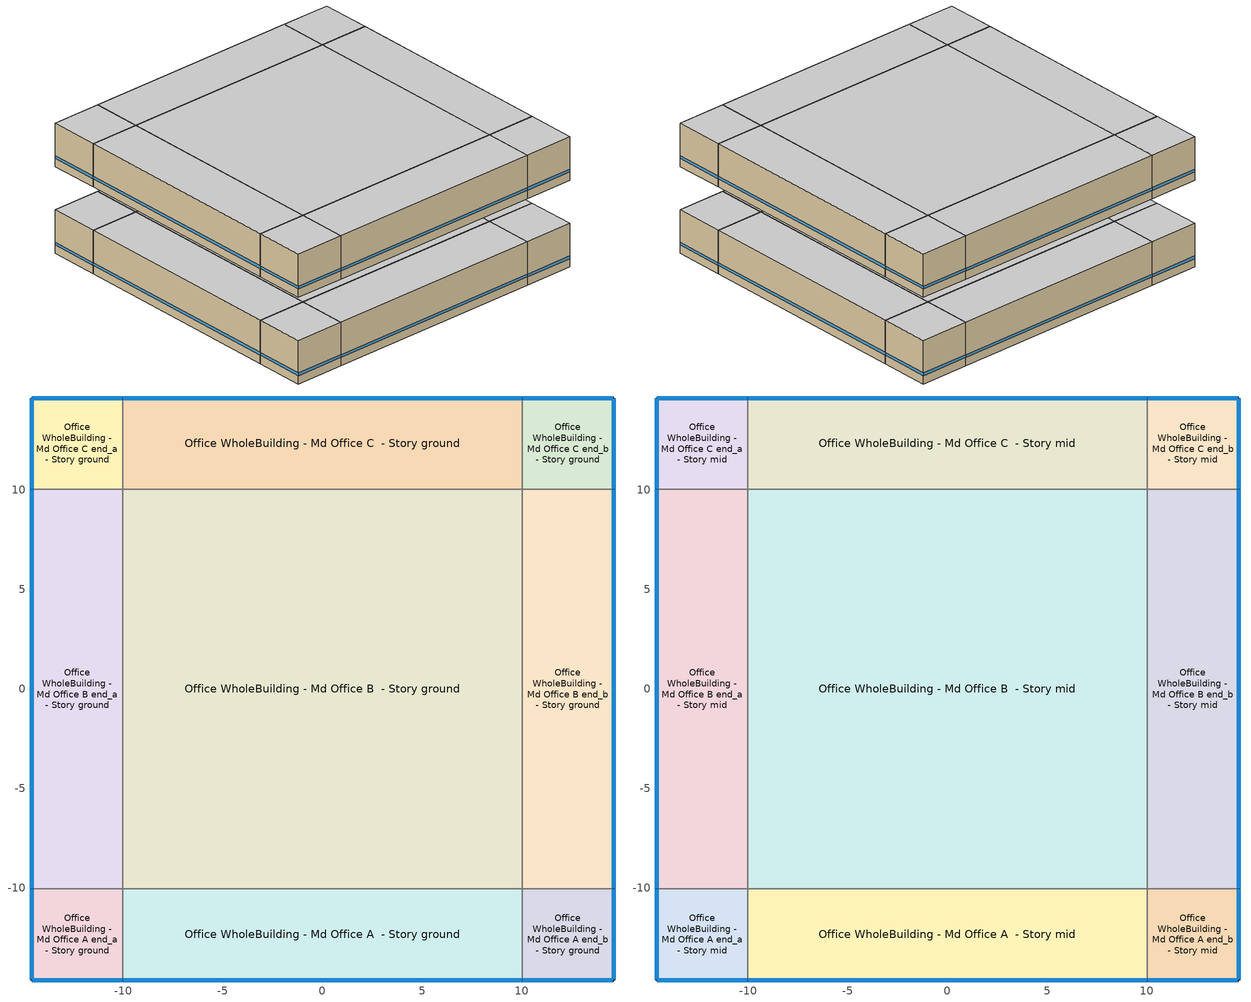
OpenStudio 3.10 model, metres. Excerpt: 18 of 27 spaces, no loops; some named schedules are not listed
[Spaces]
Office WholeBuilding - Md Office A end_a - Story ground
 floor ground (Foundation F 1.26W/m*K Perim 9.14m Area 20.9m2): -14.62,-14.62 -14.62,-10.05 -10.05,-10.05 -10.05,-14.62 z0
 wall outside (Office WholeBuilding - Md Office A end_a - Story ground Wall 2 c tbd): -14.62,-10.05 -14.62,-14.62 z0:3.96
 wall outside (Office WholeBuilding - Md Office A end_a - Story ground Wall 4 c tbd): -14.62,-14.62 -10.05,-14.62 z0:3.96
 wall to Office WholeBuilding - Md Office B end_a - Story ground: -10.05,-10.05 -14.62,-10.05 z0:3.96
 wall to Office WholeBuilding - Md Office A  - Story ground: -10.05,-14.62 -10.05,-10.05 z0:3.96
 window (Window U-0.5 SHGC 0.27): -14.62,-10.07 -14.62,-14.59 / -14.59,-14.62 -10.07,-14.62 z0.76:1
 ceiling adiabatic (Typical Interior Ceiling): -10.05,-14.62 -10.05,-10.05 -14.62,-10.05 -14.62,-14.62 z3.96
Office WholeBuilding - Md Office B end_a - Story ground
 floor ground (Foundation F 1.26W/m*K Perim 20.09m Area 91.86m2): -14.62,-10.05 -14.62,10.05 -10.05,10.05 -10.05,-10.05 z0
 wall outside (Office WholeBuilding - Md Office B end_a - Story ground Wall 1 c tbd): -14.62,10.05 -14.62,-10.05 z0:3.96
 wall to Office WholeBuilding - Md Office C end_a - Story ground: -10.05,10.05 -14.62,10.05 z0:3.96
 wall to Office WholeBuilding - Md Office B  - Story ground: -10.05,-10.05 -10.05,10.05 z0:3.96
 window (Window U-0.5 SHGC 0.27): -14.62,10.02 -14.62,-10.02 z0.76:1
 ceiling adiabatic (Typical Interior Ceiling): -10.05,-10.05 -10.05,10.05 -14.62,10.05 -14.62,-10.05 z3.96
Office WholeBuilding - Md Office C end_a - Story ground
 floor ground (Foundation F 1.26W/m*K Perim 9.14m Area 20.9m2): -14.62,10.05 -14.62,14.62 -10.05,14.62 -10.05,10.05 z0
 wall outside (Office WholeBuilding - Md Office C end_a - Story ground Wall 1 c tbd): -14.62,14.62 -14.62,10.05 z0:3.96
 wall outside (Office WholeBuilding - Md Office C end_a - Story ground Wall 2 c tbd): -10.05,14.62 -14.62,14.62 z0:3.96
 wall to Office WholeBuilding - Md Office C  - Story ground: -10.05,10.05 -10.05,14.62 z0:3.96
 window (Window U-0.5 SHGC 0.27): -14.62,14.59 -14.62,10.07 / -10.07,14.62 -14.59,14.62 z0.76:1
 ceiling adiabatic (Typical Interior Ceiling): -10.05,10.05 -10.05,14.62 -14.62,14.62 -14.62,10.05 z3.96
Office WholeBuilding - Md Office A  - Story ground
 floor ground (Foundation F 1.26W/m*K Perim 20.09m Area 91.86m2): -10.05,-14.62 -10.05,-10.05 10.05,-10.05 10.05,-14.62 z0
 wall outside (Office WholeBuilding - Md Office A  - Story ground Wall 3 c tbd): -10.05,-14.62 10.05,-14.62 z0:3.96
 wall to Office WholeBuilding - Md Office B  - Story ground: 10.05,-10.05 -10.05,-10.05 z0:3.96
 wall to Office WholeBuilding - Md Office A end_b - Story ground: 10.05,-14.62 10.05,-10.05 z0:3.96
 window (Window U-0.5 SHGC 0.27): -10.02,-14.62 10.02,-14.62 z0.76:1
 ceiling adiabatic (Typical Interior Ceiling): 10.05,-14.62 10.05,-10.05 -10.05,-10.05 -10.05,-14.62 z3.96
Office WholeBuilding - Md Office B  - Story ground
 floor ground (Foundation F 1.26W/m*K Perim 0.0m Area 403.66m2): -10.05,-10.05 -10.05,10.05 10.05,10.05 10.05,-10.05 z0
 wall to Office WholeBuilding - Md Office C  - Story ground: 10.05,10.05 -10.05,10.05 z0:3.96
 wall to Office WholeBuilding - Md Office B end_b - Story ground: 10.05,-10.05 10.05,10.05 z0:3.96
 ceiling adiabatic (Typical Interior Ceiling): 10.05,-10.05 10.05,10.05 -10.05,10.05 -10.05,-10.05 z3.96
Office WholeBuilding - Md Office C  - Story ground
 floor ground (Foundation F 1.26W/m*K Perim 20.09m Area 91.86m2): -10.05,10.05 -10.05,14.62 10.05,14.62 10.05,10.05 z0
 wall outside (Office WholeBuilding - Md Office C  - Story ground Wall 2 c tbd): 10.05,14.62 -10.05,14.62 z0:3.96
 wall to Office WholeBuilding - Md Office C end_b - Story ground: 10.05,10.05 10.05,14.62 z0:3.96
 window (Window U-0.5 SHGC 0.27): 10.02,14.62 -10.02,14.62 z0.76:1
 ceiling adiabatic (Typical Interior Ceiling): 10.05,10.05 10.05,14.62 -10.05,14.62 -10.05,10.05 z3.96
Office WholeBuilding - Md Office A end_b - Story ground
 floor ground (Foundation F 1.26W/m*K Perim 9.14m Area 20.9m2): 10.05,-14.62 10.05,-10.05 14.62,-10.05 14.62,-14.62 z0
 wall outside (Office WholeBuilding - Md Office A end_b - Story ground Wall 4 c tbd): 14.62,-14.62 14.62,-10.05 z0:3.96
 wall outside (Office WholeBuilding - Md Office A end_b - Story ground Wall 3 c tbd): 10.05,-14.62 14.62,-14.62 z0:3.96
 wall to Office WholeBuilding - Md Office B end_b - Story ground: 14.62,-10.05 10.05,-10.05 z0:3.96
 window (Window U-0.5 SHGC 0.27): 10.07,-14.62 14.59,-14.62 / 14.62,-14.59 14.62,-10.07 z0.76:1
 ceiling adiabatic (Typical Interior Ceiling): 14.62,-14.62 14.62,-10.05 10.05,-10.05 10.05,-14.62 z3.96
Office WholeBuilding - Md Office B end_b - Story ground
 floor ground (Foundation F 1.26W/m*K Perim 20.09m Area 91.86m2): 10.05,-10.05 10.05,10.05 14.62,10.05 14.62,-10.05 z0
 wall outside (Office WholeBuilding - Md Office B end_b - Story ground Wall 4 c tbd): 14.62,-10.05 14.62,10.05 z0:3.96
 wall to Office WholeBuilding - Md Office C end_b - Story ground: 14.62,10.05 10.05,10.05 z0:3.96
 window (Window U-0.5 SHGC 0.27): 14.62,-10.02 14.62,10.02 z0.76:1
 ceiling adiabatic (Typical Interior Ceiling): 14.62,-10.05 14.62,10.05 10.05,10.05 10.05,-10.05 z3.96
Office WholeBuilding - Md Office C end_b - Story ground
 floor ground (Foundation F 1.26W/m*K Perim 9.14m Area 20.9m2): 10.05,10.05 10.05,14.62 14.62,14.62 14.62,10.05 z0
 wall outside (Office WholeBuilding - Md Office C end_b - Story ground Wall 2 c tbd): 14.62,14.62 10.05,14.62 z0:3.96
 wall outside (Office WholeBuilding - Md Office C end_b - Story ground Wall 4 c tbd): 14.62,10.05 14.62,14.62 z0:3.96
 window (Window U-0.5 SHGC 0.27): 14.59,14.62 10.07,14.62 / 14.62,10.07 14.62,14.59 z0.76:1
 ceiling adiabatic (Typical Interior Ceiling): 14.62,10.05 14.62,14.62 10.05,14.62 10.05,10.05 z3.96
Office WholeBuilding - Md Office A end_a - Story mid
 floor adiabatic (Typical Interior Floor): -14.62,-14.62 -14.62,-10.05 -10.05,-10.05 -10.05,-14.62 z7.92
 wall outside (Office WholeBuilding - Md Office A end_a - Story mid Wall 1 c tbd): -14.62,-10.05 -14.62,-14.62 z7.92:11.89
 wall outside (Office WholeBuilding - Md Office A end_a - Story mid Wall 3 c tbd): -14.62,-14.62 -10.05,-14.62 z7.92:11.89
 wall to Office WholeBuilding - Md Office B end_a - Story mid: -10.05,-10.05 -14.62,-10.05 z7.92:11.89
 wall to Office WholeBuilding - Md Office A  - Story mid: -10.05,-14.62 -10.05,-10.05 z7.92:11.89
 window (Window U-0.5 SHGC 0.27): -14.62,-10.07 -14.62,-14.59 / -14.59,-14.62 -10.07,-14.62 z8.69:8.93
 ceiling adiabatic (Typical Interior Ceiling): -10.05,-14.62 -10.05,-10.05 -14.62,-10.05 -14.62,-14.62 z11.89
Office WholeBuilding - Md Office B end_a - Story mid
 floor adiabatic (Typical Interior Floor): -14.62,-10.05 -14.62,10.05 -10.05,10.05 -10.05,-10.05 z7.92
 wall outside (Office WholeBuilding - Md Office B end_a - Story mid Wall 2 c tbd): -14.62,10.05 -14.62,-10.05 z7.92:11.89
 wall to Office WholeBuilding - Md Office C end_a - Story mid: -10.05,10.05 -14.62,10.05 z7.92:11.89
 wall to Office WholeBuilding - Md Office B  - Story mid: -10.05,-10.05 -10.05,10.05 z7.92:11.89
 window (Window U-0.5 SHGC 0.27): -14.62,10.02 -14.62,-10.02 z8.69:8.93
 ceiling adiabatic (Typical Interior Ceiling): -10.05,-10.05 -10.05,10.05 -14.62,10.05 -14.62,-10.05 z11.89
Office WholeBuilding - Md Office C end_a - Story mid
 floor adiabatic (Typical Interior Floor): -14.62,10.05 -14.62,14.62 -10.05,14.62 -10.05,10.05 z7.92
 wall outside (Office WholeBuilding - Md Office C end_a - Story mid Wall 1 c tbd): -14.62,14.62 -14.62,10.05 z7.92:11.89
 wall outside (Office WholeBuilding - Md Office C end_a - Story mid Wall 2 c tbd): -10.05,14.62 -14.62,14.62 z7.92:11.89
 wall to Office WholeBuilding - Md Office C  - Story mid: -10.05,10.05 -10.05,14.62 z7.92:11.89
 window (Window U-0.5 SHGC 0.27): -14.62,14.59 -14.62,10.07 / -10.07,14.62 -14.59,14.62 z8.69:8.93
 ceiling adiabatic (Typical Interior Ceiling): -10.05,10.05 -10.05,14.62 -14.62,14.62 -14.62,10.05 z11.89
Office WholeBuilding - Md Office A  - Story mid
 floor adiabatic (Typical Interior Floor): -10.05,-14.62 -10.05,-10.05 10.05,-10.05 10.05,-14.62 z7.92
 wall outside (Office WholeBuilding - Md Office A  - Story mid Wall 3 c tbd): -10.05,-14.62 10.05,-14.62 z7.92:11.89
 wall to Office WholeBuilding - Md Office B  - Story mid: 10.05,-10.05 -10.05,-10.05 z7.92:11.89
 wall to Office WholeBuilding - Md Office A end_b - Story mid: 10.05,-14.62 10.05,-10.05 z7.92:11.89
 window (Window U-0.5 SHGC 0.27): -10.02,-14.62 10.02,-14.62 z8.69:8.93
 ceiling adiabatic (Typical Interior Ceiling): 10.05,-14.62 10.05,-10.05 -10.05,-10.05 -10.05,-14.62 z11.89
Office WholeBuilding - Md Office B  - Story mid
 floor adiabatic (Typical Interior Floor): -10.05,-10.05 -10.05,10.05 10.05,10.05 10.05,-10.05 z7.92
 wall to Office WholeBuilding - Md Office C  - Story mid: 10.05,10.05 -10.05,10.05 z7.92:11.89
 wall to Office WholeBuilding - Md Office B end_b - Story mid: 10.05,-10.05 10.05,10.05 z7.92:11.89
 ceiling adiabatic (Typical Interior Ceiling): 10.05,-10.05 10.05,10.05 -10.05,10.05 -10.05,-10.05 z11.89
Office WholeBuilding - Md Office C  - Story mid
 floor adiabatic (Typical Interior Floor): -10.05,10.05 -10.05,14.62 10.05,14.62 10.05,10.05 z7.92
 wall outside (Office WholeBuilding - Md Office C  - Story mid Wall 2 c tbd): 10.05,14.62 -10.05,14.62 z7.92:11.89
 wall to Office WholeBuilding - Md Office C end_b - Story mid: 10.05,10.05 10.05,14.62 z7.92:11.89
 window (Window U-0.5 SHGC 0.27): 10.02,14.62 -10.02,14.62 z8.69:8.93
 ceiling adiabatic (Typical Interior Ceiling): 10.05,10.05 10.05,14.62 -10.05,14.62 -10.05,10.05 z11.89
Office WholeBuilding - Md Office A end_b - Story mid
 floor adiabatic (Typical Interior Floor): 10.05,-14.62 10.05,-10.05 14.62,-10.05 14.62,-14.62 z7.92
 wall outside (Office WholeBuilding - Md Office A end_b - Story mid Wall 4 c tbd): 14.62,-14.62 14.62,-10.05 z7.92:11.89
 wall outside (Office WholeBuilding - Md Office A end_b - Story mid Wall 3 c tbd): 10.05,-14.62 14.62,-14.62 z7.92:11.89
 wall to Office WholeBuilding - Md Office B end_b - Story mid: 14.62,-10.05 10.05,-10.05 z7.92:11.89
 window (Window U-0.5 SHGC 0.27): 10.07,-14.62 14.59,-14.62 / 14.62,-14.59 14.62,-10.07 z8.69:8.93
 ceiling adiabatic (Typical Interior Ceiling): 14.62,-14.62 14.62,-10.05 10.05,-10.05 10.05,-14.62 z11.89
Office WholeBuilding - Md Office B end_b - Story mid
 floor adiabatic (Typical Interior Floor): 10.05,-10.05 10.05,10.05 14.62,10.05 14.62,-10.05 z7.92
 wall outside (Office WholeBuilding - Md Office B end_b - Story mid Wall 4 c tbd): 14.62,-10.05 14.62,10.05 z7.92:11.89
 wall to Office WholeBuilding - Md Office C end_b - Story mid: 14.62,10.05 10.05,10.05 z7.92:11.89
 window (Window U-0.5 SHGC 0.27): 14.62,-10.02 14.62,10.02 z8.69:8.93
 ceiling adiabatic (Typical Interior Ceiling): 14.62,-10.05 14.62,10.05 10.05,10.05 10.05,-10.05 z11.89
Office WholeBuilding - Md Office C end_b - Story mid
 floor adiabatic (Typical Interior Floor): 10.05,10.05 10.05,14.62 14.62,14.62 14.62,10.05 z7.92
 wall outside (Office WholeBuilding - Md Office C end_b - Story mid Wall 2 c tbd): 14.62,14.62 10.05,14.62 z7.92:11.89
 wall outside (Office WholeBuilding - Md Office C end_b - Story mid Wall 4 c tbd): 14.62,10.05 14.62,14.62 z7.92:11.89
 window (Window U-0.5 SHGC 0.27): 14.59,14.62 10.07,14.62 / 14.62,10.07 14.62,14.59 z8.69:8.93
 ceiling adiabatic (Typical Interior Ceiling): 14.62,10.05 14.62,14.62 10.05,14.62 10.05,10.05 z11.89
[Building]
ComStock 90.1-2004|MediumOffice: North Axis {deg}=90; Default Construction Set=ComStock 90.1-2004 - Office - ASHRAE 169-2013-6A; Default Schedule Set=Building Default Schedule Set; Standards Building Type=Office
[Site]
Sullivan Co Intl_NY_USA: Latitude {deg}=41.7; Longitude {deg}=-74.78; Time Zone {hr}=-5; Elevation {m}=428; Terrain=City
[Site:WaterMainsTemperature]
Calculation Method=Correlation; Annual Average Outdoor Air Temperature {C}=8.74; Maximum Difference In Monthly Average Outdoor Air Temperatures {deltaC}=27.91
[SizingPeriod:DesignDay] Barometric Pressure {Pa}=96288; Rain Indicator=No; Snow Indicator=No; Day of Month=21; Daylight Saving Time Indicator=No; Humidity Condition Type=Wetbulb; Dry-Bulb Temperature Range Modifier Type=DefaultMultipliers
Name | Maximum Dry-Bulb Temperature {C} | Daily Dry-Bulb Temperature Range {deltaC} | Wind Speed {m/s} | Wind Direction {deg} | Month | Day Type | Wetbulb or DewPoint at Maximum Dry-Bulb {C} | Solar Model Indicator | ASHRAE Clear Sky Optical Depth for Beam Irradiance | ASHRAE Clear Sky Optical Depth for Diffuse Irradiance | Sky Clearness
Sullivan Co Intl Ann Clg .4% Condns DB=>MWB 1 | 29.9 | 11.1 | 3.8 | 260 | 7 | SummerDesignDay | 21.2 | ASHRAETau | 0.436 | 2.115
Sullivan Co Intl Ann Clg .4% Condns WB=>MDB 1 | 27.5 | 11.1 | 3.8 | 260 | 7 | SummerDesignDay | 22.4 | ASHRAETau | 0.436 | 2.115
Sullivan Co Intl Ann Htg 99.6% Condns DB 1 | -17.8 | 0 | 3.7 | 280 | 1 | WinterDesignDay | -17.8 | ASHRAEClearSky |  |  | 0
Sullivan Co Intl August .4% Condns DB=>MCWB 1 | 32.2 | 10.9 | 3.8 | 260 | 8 | SummerDesignDay | 21.3 | ASHRAETau | 0.405 | 2.239
[ClimateZones]
Climate Zone Institution Name 1=ASHRAE; Climate Zone Document Name 1=ANSI/ASHRAE Standard 169; Climate Zone Document Year 1=2006; Climate Zone Value 1=ASHRAE 169-2013-6A
[Site:GroundTemperature:FCfactorMethod]
January Ground Temperature {C}=9.31; February Ground Temperature {C}=1.39; March Ground Temperature {C}=-0.88; April Ground Temperature {C}=-5.38; May Ground Temperature {C}=-0.62; June Ground Temperature {C}=-0.23; July Ground Temperature {C}=4.08; August Ground Temperature {C}=17.49; September Ground Temperature {C}=18.41; October Ground Temperature {C}=22.53; November Ground Temperature {C}=21.46; December Ground Temperature {C}=17.32
[Construction:FfactorGroundFloor] F-Factor {W/m-K}=1.26344
Name | Area {m2} | PerimeterExposed {m}
Foundation F 1.26W/m*K Perim 9.14m Area 20.9m2 | 20.9032 | 9.144
Foundation F 1.26W/m*K Perim 20.09m Area 91.86m2 | 91.8578 | 20.0914
Foundation F 1.26W/m*K Perim 0.0m Area 403.66m2 | 403.664 | 0
[DefaultConstructionSet]
ComStock 90.1-2004 - Office - ASHRAE 169-2013-6A: Default Exterior Surface Constructions=Default Surface Constructions 1; Default Interior Surface Constructions=Default Surface Constructions 2; Default Ground Contact Surface Constructions=Default Surface Constructions 3; Default Exterior SubSurface Constructions=Default Sub Surface Constructions 1; Default Interior SubSurface Constructions=Default Sub Surface Constructions 2; Interior Partition Construction=Typical Interior Partition
[DefaultSurfaceConstructions]
Name | Floor Construction | Wall Construction | Roof Ceiling Construction
Default Surface Constructions 1 | Typical Insulated Exterior Mass Floor R-11.49 | Typical Insulated Steel Framed Exterior Wall R-11.9 | Typical IEAD Roof R-15.87
Default Surface Constructions 2 | Typical Interior Floor | Typical Interior Wall | Typical Interior Ceiling
Default Surface Constructions 3 | Typical Insulated Carpeted 6in Slab Floor | Typical Insulated Basement Mass Wall
[Construction]
Typical Insulated Exterior Mass Floor R-11.49: Typical Insulation R-8.93, 4 in. Normalweight Concrete Floor, Typical Carpet Pad
Typical IEAD Roof R-15.87: Roof Membrane, Typical Insulation R-14.76, Metal Roof Surface
Typical Interior Floor: 100mm Normalweight concrete floor, CP02 CARPET PAD
Typical Interior Wall: G01 13mm gypsum board, G01 13mm gypsum board
Typical Interior Ceiling: CP02 CARPET PAD, 100mm Normalweight concrete floor
Typical Insulated Carpeted 6in Slab Floor: 6 in. Normalweight Concrete Floor, Typical Carpet Pad
Typical Insulated Basement Mass Wall: 8 in. Concrete Block Basement Wall
U 0.57 SHGC 0.49 Simple Glazing: U 0.57 SHGC 0.49 Simple Glazing
U 0.67 SHGC 0.49 Simple Glazing: U 0.67 SHGC 0.49 Simple Glazing
Typical Insulated Metal Door R-1.43: F08 Metal surface, Typical Insulation R-0.58
Typical Overhead Door R-2.0: Typical Insulation R-1.15
U 1.17 SHGC 0.49 Simple Glazing: U 1.17 SHGC 0.49 Simple Glazing
Typical Interior Window: Clear 3mm
Typical Interior Door; Typical Interior Partition: G05 25mm wood
Typical Insulated Steel Framed Exterior Wall R-11.9: 25mm Stucco, 5/8 in. Gypsum Board, Typical Insulation R-9.73, 5/8 in. Gypsum Board
InteriorFurnishings: Std Wood 6inch
Window U-0.5 SHGC 0.27: Simple Glazing Double - LowE - Tinted/Reflective - Thermally Broken Aluminum
Office WholeBuilding - Md Office A  - Story ground Wall 3 c tbd: 25mm Stucco, 5/8 in. Gypsum Board, Office WholeBuilding - Md Office A  - Story ground Wall 3 m tbd, 5/8 in. Gypsum Board
Office WholeBuilding - Md Office A  - Story mid Wall 3 c tbd: 25mm Stucco, 5/8 in. Gypsum Board, Office WholeBuilding - Md Office A  - Story mid Wall 3 m tbd, 5/8 in. Gypsum Board
Office WholeBuilding - Md Office A end_a - Story ground Wall 2 c tbd: 25mm Stucco, 5/8 in. Gypsum Board, Office WholeBuilding - Md Office A end_a - Story ground Wall ... m tbd, 5/8 in. Gypsum Board
Office WholeBuilding - Md Office A end_a - Story ground Wall 4 c tbd: 25mm Stucco, 5/8 in. Gypsum Board, Office WholeBuilding - Md Office A end_a - Story ground Wall ... m tbd 1, 5/8 in. Gypsum Board
Office WholeBuilding - Md Office A end_a - Story mid Wall 1 c tbd: 25mm Stucco, 5/8 in. Gypsum Board, Office WholeBuilding - Md Office A end_a - Story mid Wall 1 m tbd, 5/8 in. Gypsum Board
Office WholeBuilding - Md Office A end_a - Story mid Wall 3 c tbd: 25mm Stucco, 5/8 in. Gypsum Board, Office WholeBuilding - Md Office A end_a - Story mid Wall 3 m tbd, 5/8 in. Gypsum Board
Office WholeBuilding - Md Office A end_b - Story ground Wall 3 c tbd: 25mm Stucco, 5/8 in. Gypsum Board, Office WholeBuilding - Md Office A end_b - Story ground Wall ... m tbd, 5/8 in. Gypsum Board
Office WholeBuilding - Md Office A end_b - Story ground Wall 4 c tbd: 25mm Stucco, 5/8 in. Gypsum Board, Office WholeBuilding - Md Office A end_b - Story ground Wall ... m tbd 1, 5/8 in. Gypsum Board
Office WholeBuilding - Md Office A end_b - Story mid Wall 3 c tbd: 25mm Stucco, 5/8 in. Gypsum Board, Office WholeBuilding - Md Office A end_b - Story mid Wall 3 m tbd, 5/8 in. Gypsum Board
Office WholeBuilding - Md Office A end_b - Story mid Wall 4 c tbd: 25mm Stucco, 5/8 in. Gypsum Board, Office WholeBuilding - Md Office A end_b - Story mid Wall 4 m tbd, 5/8 in. Gypsum Board
Office WholeBuilding - Md Office B end_a - Story ground Wall 1 c tbd: 25mm Stucco, 5/8 in. Gypsum Board, Office WholeBuilding - Md Office B end_a - Story ground Wall ... m tbd, 5/8 in. Gypsum Board
Office WholeBuilding - Md Office B end_a - Story mid Wall 2 c tbd: 25mm Stucco, 5/8 in. Gypsum Board, Office WholeBuilding - Md Office B end_a - Story mid Wall 2 m tbd, 5/8 in. Gypsum Board
Office WholeBuilding - Md Office B end_b - Story ground Wall 4 c tbd: 25mm Stucco, 5/8 in. Gypsum Board, Office WholeBuilding - Md Office B end_b - Story ground Wall ... m tbd, 5/8 in. Gypsum Board
Office WholeBuilding - Md Office B end_b - Story mid Wall 4 c tbd: 25mm Stucco, 5/8 in. Gypsum Board, Office WholeBuilding - Md Office B end_b - Story mid Wall 4 m tbd, 5/8 in. Gypsum Board
Office WholeBuilding - Md Office C  - Story ground Wall 2 c tbd: 25mm Stucco, 5/8 in. Gypsum Board, Office WholeBuilding - Md Office C  - Story ground Wall 2 m tbd, 5/8 in. Gypsum Board
Office WholeBuilding - Md Office C  - Story mid Wall 2 c tbd: 25mm Stucco, 5/8 in. Gypsum Board, Office WholeBuilding - Md Office C  - Story mid Wall 2 m tbd, 5/8 in. Gypsum Board
Office WholeBuilding - Md Office C end_a - Story ground Wall 1 c tbd: 25mm Stucco, 5/8 in. Gypsum Board, Office WholeBuilding - Md Office C end_a - Story ground Wall ... m tbd, 5/8 in. Gypsum Board
Office WholeBuilding - Md Office C end_a - Story ground Wall 2 c tbd: 25mm Stucco, 5/8 in. Gypsum Board, Office WholeBuilding - Md Office C end_a - Story ground Wall ... m tbd 1, 5/8 in. Gypsum Board
Office WholeBuilding - Md Office C end_a - Story mid Wall 1 c tbd: 25mm Stucco, 5/8 in. Gypsum Board, Office WholeBuilding - Md Office C end_a - Story mid Wall 1 m tbd, 5/8 in. Gypsum Board
Office WholeBuilding - Md Office C end_a - Story mid Wall 2 c tbd: 25mm Stucco, 5/8 in. Gypsum Board, Office WholeBuilding - Md Office C end_a - Story mid Wall 2 m tbd, 5/8 in. Gypsum Board
Office WholeBuilding - Md Office C end_b - Story ground Wall 2 c tbd: 25mm Stucco, 5/8 in. Gypsum Board, Office WholeBuilding - Md Office C end_b - Story ground Wall ... m tbd, 5/8 in. Gypsum Board
Office WholeBuilding - Md Office C end_b - Story ground Wall 4 c tbd: 25mm Stucco, 5/8 in. Gypsum Board, Office WholeBuilding - Md Office C end_b - Story ground Wall ... m tbd 1, 5/8 in. Gypsum Board
Office WholeBuilding - Md Office C end_b - Story mid Wall 2 c tbd: 25mm Stucco, 5/8 in. Gypsum Board, Office WholeBuilding - Md Office C end_b - Story mid Wall 2 m tbd, 5/8 in. Gypsum Board
Office WholeBuilding - Md Office C end_b - Story mid Wall 4 c tbd: 25mm Stucco, 5/8 in. Gypsum Board, Office WholeBuilding - Md Office C end_b - Story mid Wall 4 m tbd, 5/8 in. Gypsum Board
[Material:NoMass] Roughness=Smooth; Thermal Absorptance=0.9; Solar Absorptance=0.7
Name | Thermal Resistance {m2-K/W} | Visible Absorptance
Typical Insulation R-8.93 | 1.57183 | 0.7
Typical Carpet Pad; CP02 CARPET PAD | 0.21648 | 0.8
Typical Insulation R-14.76 | 2.59864 | 0.7
Typical Insulation R-0.58 | 0.101875 | 0.7
Typical Insulation R-1.15 | 0.202527 | 0.7
Typical Insulation R-9.73 | 1.71283 | 0.7
Office WholeBuilding - Md Office A  - Story ground Wall 3 m tbd; Office WholeBuilding - Md Office B end_a - Story ground Wall ... m tbd; Office WholeBuilding - Md Office B end_b - Story ground Wall ... m tbd; Office WholeBuilding - Md Office C  - Story ground Wall 2 m tbd | 1.16614 | 0.7
Office WholeBuilding - Md Office A  - Story mid Wall 3 m tbd; Office WholeBuilding - Md Office B end_a - Story mid Wall 2 m tbd; Office WholeBuilding - Md Office B end_b - Story mid Wall 4 m tbd; Office WholeBuilding - Md Office C  - Story mid Wall 2 m tbd | 0.92286 | 0.7
Office WholeBuilding - Md Office A end_a - Story ground Wall ... m tbd; Office WholeBuilding - Md Office A end_a - Story ground Wall ... m tbd 1; Office WholeBuilding - Md Office A end_b - Story ground Wall ... m tbd; Office WholeBuilding - Md Office A end_b - Story ground Wall ... m tbd 1; Office WholeBuilding - Md Office C end_a - Story ground Wall ... m tbd; Office WholeBuilding - Md Office C end_a - Story ground Wall ... m tbd 1; Office WholeBuilding - Md Office C end_b - Story ground Wall ... m tbd; Office WholeBuilding - Md Office C end_b - Story ground Wall ... m tbd 1 | 1.15441 | 0.7
Office WholeBuilding - Md Office A end_a - Story mid Wall 1 m tbd; Office WholeBuilding - Md Office A end_a - Story mid Wall 3 m tbd; Office WholeBuilding - Md Office A end_b - Story mid Wall 3 m tbd; Office WholeBuilding - Md Office A end_b - Story mid Wall 4 m tbd; Office WholeBuilding - Md Office C end_a - Story mid Wall 1 m tbd; Office WholeBuilding - Md Office C end_a - Story mid Wall 2 m tbd; Office WholeBuilding - Md Office C end_b - Story mid Wall 2 m tbd; Office WholeBuilding - Md Office C end_b - Story mid Wall 4 m tbd | 0.915497 | 0.7
[Material] Thermal Absorptance=0.9
Name | Roughness | Thickness {m} | Conductivity {W/m-K} | Density {kg/m3} | Specific Heat {J/kg-K} | Solar Absorptance | Visible Absorptance
4 in. Normalweight Concrete Floor | MediumRough | 0.1016 | 2.31 | 2322 | 832 | 0.7 | 0.7
Roof Membrane | VeryRough | 0.0095 | 0.16 | 1121.29 | 1460 | 0.7 | 0.7
Metal Roof Surface; F08 Metal surface | Smooth | 0.0008 | 45.28 | 7824 | 500 | 0.7 | 0.7
100mm Normalweight concrete floor | MediumRough | 0.1016 | 2.31045 | 2322 | 832.557 | 0.7 | 0.7
G01 13mm gypsum board | Smooth | 0.0127 | 0.160031 | 800.001 | 1090.73 | 0.7 | 0.5
6 in. Normalweight Concrete Floor | MediumRough | 0.1524 | 2.31 | 2322 | 832 | 0.7 | 0.7
8 in. Concrete Block Basement Wall | MediumRough | 0.2032 | 1.326 | 1842 | 912 | 0.7 | 0.7
G05 25mm wood | MediumSmooth | 0.0254 | 0.15 | 608 | 1630 | 0.5 | 0.5
25mm Stucco | Smooth | 0.0254 | 0.72 | 1856 | 840 | 0.7 | 0.7
5/8 in. Gypsum Board | MediumSmooth | 0.0159 | 0.16 | 800 | 1090 | 0.7 | 0.7
Std Wood 6inch | MediumSmooth | 0.15 | 0.12 | 540 | 1210 | 0.7 | 0.7
[DefaultSubSurfaceConstructions]
Name | Fixed Window Construction | Operable Window Construction | Door Construction | Glass Door Construction | Overhead Door Construction | Skylight Construction | Tubular Daylight Dome Construction | Tubular Daylight Diffuser Construction
Default Sub Surface Constructions 1 | U 0.57 SHGC 0.49 Simple Glazing | U 0.67 SHGC 0.49 Simple Glazing | Typical Insulated Metal Door R-1.43 | U 0.67 SHGC 0.49 Simple Glazing | Typical Overhead Door R-2.0 | U 1.17 SHGC 0.49 Simple Glazing | Typical Interior Window | Typical Interior Window
Default Sub Surface Constructions 2 | Typical Interior Window | Typical Interior Window | Typical Interior Door
[WindowMaterial:SimpleGlazingSystem]
Name | U-Factor {W/m2-K} | Solar Heat Gain Coefficient | Visible Transmittance
U 0.57 SHGC 0.49 Simple Glazing | 3.23661 | 0.49 | 0.81
U 0.67 SHGC 0.49 Simple Glazing | 3.80444 | 0.49 | 0.81
U 1.17 SHGC 0.49 Simple Glazing | 6.64357 | 0.49 | 0.81
Simple Glazing Double - LowE - Tinted/Reflective - Thermally Broken Aluminum | 2.81642 | 0.266 | 0.359
[WindowMaterial:Glazing]
Clear 3mm: Optical Data Type=SpectralAverage; Thickness {m}=0.003; Solar Transmittance at Normal Incidence=0.837; Front Side Solar Reflectance at Normal Incidence=0.075; Back Side Solar Reflectance at Normal Incidence=0.075; Visible Transmittance at Normal Incidence=0.898; Front Side Visible Reflectance at Normal Incidence=0.081; Back Side Visible Reflectance at Normal Incidence=0.081; Infrared Transmittance at Normal Incidence=0; Front Side Infrared Hemispherical Emissivity=0.84; Back Side Infrared Hemispherical Emissivity=0.84; Conductivity {W/m-K}=0.9; Dirt Correction Factor for Solar and Visible Transmittance=1; Solar Diffusing=No
[SpaceType]
Office WholeBuilding - Md Office - ComStock 90.1-2004: Default Schedule Set=Office WholeBuilding - Md Office Schedule Set; Design Specification Outdoor Air Object=Office WholeBuilding - Md Office Ventilation; Standards Building Type=Office; Standards Space Type=WholeBuilding - Md Office
[BuildingStory] Nominal Floor to Floor Height {m}=3.9624
Name | Nominal Z Coordinate {m}
Story ground | 0
Story mid | 7.9248
[Space] Space Type=Office WholeBuilding - Md Office - ComStock 90.1-2004
Name | Building Story | Thermal Zone
Office WholeBuilding - Md Office A end_a - Story ground | Story ground | Zone Office WholeBuilding - Md Office A end_a - Story ground
Office WholeBuilding - Md Office B end_a - Story ground | Story ground | Zone Office WholeBuilding - Md Office B end_a - Story ground
Office WholeBuilding - Md Office C end_a - Story ground | Story ground | Zone Office WholeBuilding - Md Office C end_a - Story ground
Office WholeBuilding - Md Office A  - Story ground | Story ground | Zone Office WholeBuilding - Md Office A  - Story ground
Office WholeBuilding - Md Office B  - Story ground | Story ground | Zone Office WholeBuilding - Md Office B  - Story ground
Office WholeBuilding - Md Office C  - Story ground | Story ground | Zone Office WholeBuilding - Md Office C  - Story ground
Office WholeBuilding - Md Office A end_b - Story ground | Story ground | Zone Office WholeBuilding - Md Office A end_b - Story ground
Office WholeBuilding - Md Office B end_b - Story ground | Story ground | Zone Office WholeBuilding - Md Office B end_b - Story ground
Office WholeBuilding - Md Office C end_b - Story ground | Story ground | Zone Office WholeBuilding - Md Office C end_b - Story ground
Office WholeBuilding - Md Office A end_a - Story mid | Story mid | Zone Office WholeBuilding - Md Office A end_a - Story mid
Office WholeBuilding - Md Office B end_a - Story mid | Story mid | Zone Office WholeBuilding - Md Office B end_a - Story mid
Office WholeBuilding - Md Office C end_a - Story mid | Story mid | Zone Office WholeBuilding - Md Office C end_a - Story mid
Office WholeBuilding - Md Office A  - Story mid | Story mid | Zone Office WholeBuilding - Md Office A  - Story mid
Office WholeBuilding - Md Office B  - Story mid | Story mid | Zone Office WholeBuilding - Md Office B  - Story mid
Office WholeBuilding - Md Office C  - Story mid | Story mid | Zone Office WholeBuilding - Md Office C  - Story mid
Office WholeBuilding - Md Office A end_b - Story mid | Story mid | Zone Office WholeBuilding - Md Office A end_b - Story mid
Office WholeBuilding - Md Office B end_b - Story mid | Story mid | Zone Office WholeBuilding - Md Office B end_b - Story mid
Office WholeBuilding - Md Office C end_b - Story mid | Story mid | Zone Office WholeBuilding - Md Office C end_b - Story mid
[ThermalZone] Use Ideal Air Loads=No
Name | Multiplier | Thermostat
Zone Office WholeBuilding - Md Office A end_a - Story ground | 1 | Office WholeBuilding - Md Office - ComStock 90.1-2004 Thermostat 3
Zone Office WholeBuilding - Md Office B end_a - Story ground | 1 | Office WholeBuilding - Md Office - ComStock 90.1-2004 Thermostat 12
Zone Office WholeBuilding - Md Office C end_a - Story ground | 1 | Office WholeBuilding - Md Office - ComStock 90.1-2004 Thermostat 21
Zone Office WholeBuilding - Md Office A  - Story ground | 1 | Office WholeBuilding - Md Office - ComStock 90.1-2004 Thermostat
Zone Office WholeBuilding - Md Office B  - Story ground | 1 | Office WholeBuilding - Md Office - ComStock 90.1-2004 Thermostat 9
Zone Office WholeBuilding - Md Office C  - Story ground | 1 | Office WholeBuilding - Md Office - ComStock 90.1-2004 Thermostat 18
Zone Office WholeBuilding - Md Office A end_b - Story ground | 1 | Office WholeBuilding - Md Office - ComStock 90.1-2004 Thermostat 6
Zone Office WholeBuilding - Md Office B end_b - Story ground | 1 | Office WholeBuilding - Md Office - ComStock 90.1-2004 Thermostat 15
Zone Office WholeBuilding - Md Office C end_b - Story ground | 1 | Office WholeBuilding - Md Office - ComStock 90.1-2004 Thermostat 24
Zone Office WholeBuilding - Md Office A end_a - Story mid | 3 | Office WholeBuilding - Md Office - ComStock 90.1-2004 Thermostat 4
Zone Office WholeBuilding - Md Office B end_a - Story mid | 3 | Office WholeBuilding - Md Office - ComStock 90.1-2004 Thermostat 13
Zone Office WholeBuilding - Md Office C end_a - Story mid | 3 | Office WholeBuilding - Md Office - ComStock 90.1-2004 Thermostat 22
Zone Office WholeBuilding - Md Office A  - Story mid | 3 | Office WholeBuilding - Md Office - ComStock 90.1-2004 Thermostat 1
Zone Office WholeBuilding - Md Office B  - Story mid | 3 | Office WholeBuilding - Md Office - ComStock 90.1-2004 Thermostat 10
Zone Office WholeBuilding - Md Office C  - Story mid | 3 | Office WholeBuilding - Md Office - ComStock 90.1-2004 Thermostat 19
Zone Office WholeBuilding - Md Office A end_b - Story mid | 3 | Office WholeBuilding - Md Office - ComStock 90.1-2004 Thermostat 7
Zone Office WholeBuilding - Md Office B end_b - Story mid | 3 | Office WholeBuilding - Md Office - ComStock 90.1-2004 Thermostat 16
Zone Office WholeBuilding - Md Office C end_b - Story mid | 3 | Office WholeBuilding - Md Office - ComStock 90.1-2004 Thermostat 25
[People:Definition]
Office WholeBuilding - Md Office People Definition: Number of People Calculation Method=People/Area; People per Space Floor Area {person/m2}=0.0538196; Fraction Radiant=0.3
[People]
Office WholeBuilding - Md Office People: People Definition=Office WholeBuilding - Md Office People Definition; Space or SpaceType=Office WholeBuilding - Md Office - ComStock 90.1-2004; Work Efficiency Schedule=Work Efficiency Schedule; Clothing Insulation Schedule=Clothing Schedule; Air Velocity Schedule=Air Velocity Schedule; Multiplier=1
[Lights:Definition] Design Level Calculation Method=Watts/Area; Fraction Visible=0.2; Return Air Fraction=0
Name | Watts per Space Floor Area {W/m2} | Fraction Radiant
Office WholeBuilding - Md Office - ComStock 90.1-2004 General Lights Definition | 4.61388 | 0.365
Office WholeBuilding - Md Office - ComStock 90.1-2004 Wall Wash Lights Definition | 1.07152 | 0.165
[ElectricEquipment:Definition]
Name | Design Level Calculation Method | Watts per Space Floor Area {W/m2} | Fraction Latent | Fraction Radiant | Fraction Lost | Design Level {W}
Office WholeBuilding - Md Office Elec Equip Definition | Watts/Area | 8.07293 | 0 | 0.5 | 0
Elevator Lift Motor | EquipmentLevel |  | 0 | 0 | 1 | 16055
Elevator Fan | EquipmentLevel |  |  | 0.5 |  | 74.7252
Elevator Lights | EquipmentLevel |  |  | 0.5 |  | 88.9586
[ElectricEquipment]
Name | Electric Equipment Definition | Space or SpaceType | Schedule | Multiplier
Office WholeBuilding - Md Office Elec Equip | Office WholeBuilding - Md Office Elec Equip Definition | Office WholeBuilding - Md Office - ComStock 90.1-2004 | OfficeMedium BLDG_EQUIP_SCH_2004 BPR Adjusted
3 Elevator Lift Motors | Elevator Lift Motor | Office WholeBuilding - Md Office B  - Story ground | Elevator Schedule 1 | 3
3 Elevator Fans | Elevator Fan | Office WholeBuilding - Md Office B  - Story ground | Elevator Schedule 3 | 3
3 Elevator Lights | Elevator Lights | Office WholeBuilding - Md Office B  - Story ground | Elevator Schedule 2 | 3
[DesignSpecification:OutdoorAir]
Office WholeBuilding - Md Office Ventilation: Outdoor Air Method=Sum; Outdoor Air Flow per Floor Area {m3/s-m2}=0.000508
[DefaultScheduleSet]
Name | Number of People Schedule | People Activity Level Schedule | Lighting Schedule | Electric Equipment Schedule | Hours of Operation Schedule
Office WholeBuilding - Md Office Schedule Set | OfficeMedium BLDG_OCC_SCH | OfficeMedium ACTIVITY_SCH | OfficeMedium BLDG_LIGHT_SCH_2004 | OfficeMedium BLDG_EQUIP_SCH_2004
Building Default Schedule Set |  |  |  |  | Building Hours of Operation NonResidential
[Exterior:Lights:Definition]
Name | Design Level {W}
Parking Areas and Drives 0.04 W/ft^2 Def (W/ft^2) | 0.041
Building Facades 0.15 W/ft^2 Def (W/ft^2) | 0.15
Main Entries 30.0 W/ft Def (W/ft) | 30
Other Doors 20.0 W/ft Def (W/ft) | 20
[Exterior:Lights] Control Option=AstronomicalClock
Name | Exterior Lights Definition | Schedule | Multiplier
Parking Areas and Drives 0.04 W/ft^2 | Parking Areas and Drives 0.04 W/ft^2 Def (W/ft^2) | Always On Discrete | 74520
Building Facades 0.15 W/ft^2 | Building Facades 0.15 W/ft^2 Def (W/ft^2) | Schedule Ruleset 1 | 4987.66
Main Entries 30.0 W/ft | Main Entries 30.0 W/ft Def (W/ft) | Always On Discrete | 8
Other Doors 20.0 W/ft | Other Doors 20.0 W/ft Def (W/ft) | Always On Discrete | 11.04
[ThermostatSetpoint:DualSetpoint] Heating Setpoint Temperature Schedule=OfficeMedium HTGSETP_SCH_PACU_VAV_bot; Cooling Setpoint Temperature Schedule=OfficeMedium CLGSETP_SCH_NO_SETBACK
Office WholeBuilding - Md Office - ComStock 90.1-2004 Thermostat; Office WholeBuilding - Md Office - ComStock 90.1-2004 Thermostat 1; Office WholeBuilding - Md Office - ComStock 90.1-2004 Thermostat 3; Office WholeBuilding - Md Office - ComStock 90.1-2004 Thermostat 4; Office WholeBuilding - Md Office - ComStock 90.1-2004 Thermostat 6; Office WholeBuilding - Md Office - ComStock 90.1-2004 Thermostat 7; Office WholeBuilding - Md Office - ComStock 90.1-2004 Thermostat 9; Office WholeBuilding - Md Office - ComStock 90.1-2004 Thermostat 10; Office WholeBuilding - Md Office - ComStock 90.1-2004 Thermostat 12; Office WholeBuilding - Md Office - ComStock 90.1-2004 Thermostat 13; Office WholeBuilding - Md Office - ComStock 90.1-2004 Thermostat 15; Office WholeBuilding - Md Office - ComStock 90.1-2004 Thermostat 16; Office WholeBuilding - Md Office - ComStock 90.1-2004 Thermostat 18; Office WholeBuilding - Md Office - ComStock 90.1-2004 Thermostat 19; Office WholeBuilding - Md Office - ComStock 90.1-2004 Thermostat 21; Office WholeBuilding - Md Office - ComStock 90.1-2004 Thermostat 22; Office WholeBuilding - Md Office - ComStock 90.1-2004 Thermostat 24; Office WholeBuilding - Md Office - ComStock 90.1-2004 Thermostat 25
[InternalMass:Definition]
Internal Mass Definition 1: Construction=InteriorFurnishings; Design Level Calculation Method=SurfaceArea/Area; Surface Area per Space Floor Area=2
[InternalMass] Internal Mass Definition=Internal Mass Definition 1; Multiplier=1
Name | Space or SpaceType
Office WholeBuilding - Md Office C end_b - Story mid Mass | Office WholeBuilding - Md Office C end_b - Story mid
Office WholeBuilding - Md Office B end_b - Story mid Mass | Office WholeBuilding - Md Office B end_b - Story mid
Office WholeBuilding - Md Office A end_b - Story mid Mass | Office WholeBuilding - Md Office A end_b - Story mid
Office WholeBuilding - Md Office C  - Story mid Mass | Office WholeBuilding - Md Office C  - Story mid
Office WholeBuilding - Md Office A end_a - Story ground Mass | Office WholeBuilding - Md Office A end_a - Story ground
Office WholeBuilding - Md Office B end_a - Story mid Mass | Office WholeBuilding - Md Office B end_a - Story mid
Office WholeBuilding - Md Office C end_a - Story ground Mass | Office WholeBuilding - Md Office C end_a - Story ground
Office WholeBuilding - Md Office A end_a - Story mid Mass | Office WholeBuilding - Md Office A end_a - Story mid
Office WholeBuilding - Md Office A  - Story ground Mass | Office WholeBuilding - Md Office A  - Story ground
Office WholeBuilding - Md Office B end_a - Story ground Mass | Office WholeBuilding - Md Office B end_a - Story ground
Office WholeBuilding - Md Office B  - Story ground Mass | Office WholeBuilding - Md Office B  - Story ground
Office WholeBuilding - Md Office B  - Story mid Mass | Office WholeBuilding - Md Office B  - Story mid
Office WholeBuilding - Md Office C  - Story ground Mass | Office WholeBuilding - Md Office C  - Story ground
Office WholeBuilding - Md Office A  - Story mid Mass | Office WholeBuilding - Md Office A  - Story mid
Office WholeBuilding - Md Office C end_b - Story ground Mass | Office WholeBuilding - Md Office C end_b - Story ground
Office WholeBuilding - Md Office A end_b - Story ground Mass | Office WholeBuilding - Md Office A end_b - Story ground
Office WholeBuilding - Md Office B end_b - Story ground Mass | Office WholeBuilding - Md Office B end_b - Story ground
Office WholeBuilding - Md Office C end_a - Story mid Mass | Office WholeBuilding - Md Office C end_a - Story mid
[Lights] Space or SpaceType=Office WholeBuilding - Md Office - ComStock 90.1-2004; Schedule=OfficeMedium BLDG_LIGHT_SCH_2004 BPR Adjusted; Fraction Replaceable=1
Name | Lights Definition
Office WholeBuilding - Md Office - ComStock 90.1-2004 General Lighting | Office WholeBuilding - Md Office - ComStock 90.1-2004 General Lights Definition
Office WholeBuilding - Md Office - ComStock 90.1-2004 Wall Wash Lighting | Office WholeBuilding - Md Office - ComStock 90.1-2004 Wall Wash Lights Definition
[SpaceInfiltration:DesignFlowRate] Design Flow Rate Calculation Method=Flow/ExteriorArea; Flow per Exterior Surface Area {m3/s-m2}=0.000619923; Velocity Term Coefficient=0; Density Basis=Outdoor
Name | Space or SpaceType | Schedule | Constant Term Coefficient | Temperature Term Coefficient | Velocity Squared Term Coefficient
Office WholeBuilding - Md Office C end_b - Story mid HVAC On Infiltration | Office WholeBuilding - Md Office C end_b - Story mid | Infiltration HVAC On Schedule 1 | -0.0382 | 0.0042 | 0.0206
Office WholeBuilding - Md Office C end_b - Story mid HVAC Off Infiltration | Office WholeBuilding - Md Office C end_b - Story mid | Infiltration HVAC Off Schedule 1 | 0 | 0.0139 | 0.0264
Office WholeBuilding - Md Office B end_b - Story mid HVAC On Infiltration | Office WholeBuilding - Md Office B end_b - Story mid | Infiltration HVAC On Schedule 1 | -0.0382 | 0.0042 | 0.0206
Office WholeBuilding - Md Office B end_b - Story mid HVAC Off Infiltration | Office WholeBuilding - Md Office B end_b - Story mid | Infiltration HVAC Off Schedule 1 | 0 | 0.0139 | 0.0264
Office WholeBuilding - Md Office A end_b - Story mid HVAC On Infiltration | Office WholeBuilding - Md Office A end_b - Story mid | Infiltration HVAC On Schedule 1 | -0.0382 | 0.0042 | 0.0206
Office WholeBuilding - Md Office A end_b - Story mid HVAC Off Infiltration | Office WholeBuilding - Md Office A end_b - Story mid | Infiltration HVAC Off Schedule 1 | 0 | 0.0139 | 0.0264
Office WholeBuilding - Md Office C  - Story mid HVAC On Infiltration | Office WholeBuilding - Md Office C  - Story mid | Infiltration HVAC On Schedule 1 | -0.0382 | 0.0042 | 0.0206
Office WholeBuilding - Md Office C  - Story mid HVAC Off Infiltration | Office WholeBuilding - Md Office C  - Story mid | Infiltration HVAC Off Schedule 1 | 0 | 0.0139 | 0.0264
Office WholeBuilding - Md Office A end_a - Story ground HVAC On Infiltration | Office WholeBuilding - Md Office A end_a - Story ground | Infiltration HVAC On Schedule 1 | -0.0382 | 0.0042 | 0.0206
Office WholeBuilding - Md Office A end_a - Story ground HVAC Off Infiltration | Office WholeBuilding - Md Office A end_a - Story ground | Infiltration HVAC Off Schedule 1 | 0 | 0.0139 | 0.0264
Office WholeBuilding - Md Office B end_a - Story mid HVAC On Infiltration | Office WholeBuilding - Md Office B end_a - Story mid | Infiltration HVAC On Schedule 1 | -0.0382 | 0.0042 | 0.0206
Office WholeBuilding - Md Office B end_a - Story mid HVAC Off Infiltration | Office WholeBuilding - Md Office B end_a - Story mid | Infiltration HVAC Off Schedule 1 | 0 | 0.0139 | 0.0264
Office WholeBuilding - Md Office C end_a - Story ground HVAC On Infiltration | Office WholeBuilding - Md Office C end_a - Story ground | Infiltration HVAC On Schedule 1 | -0.0382 | 0.0042 | 0.0206
Office WholeBuilding - Md Office C end_a - Story ground HVAC Off Infiltration | Office WholeBuilding - Md Office C end_a - Story ground | Infiltration HVAC Off Schedule 1 | 0 | 0.0139 | 0.0264
Office WholeBuilding - Md Office A end_a - Story mid HVAC On Infiltration | Office WholeBuilding - Md Office A end_a - Story mid | Infiltration HVAC On Schedule 1 | -0.0382 | 0.0042 | 0.0206
Office WholeBuilding - Md Office A end_a - Story mid HVAC Off Infiltration | Office WholeBuilding - Md Office A end_a - Story mid | Infiltration HVAC Off Schedule 1 | 0 | 0.0139 | 0.0264
Office WholeBuilding - Md Office A  - Story ground HVAC On Infiltration | Office WholeBuilding - Md Office A  - Story ground | Infiltration HVAC On Schedule 1 | -0.0382 | 0.0042 | 0.0206
Office WholeBuilding - Md Office A  - Story ground HVAC Off Infiltration | Office WholeBuilding - Md Office A  - Story ground | Infiltration HVAC Off Schedule 1 | 0 | 0.0139 | 0.0264
Office WholeBuilding - Md Office B end_a - Story ground HVAC On Infiltration | Office WholeBuilding - Md Office B end_a - Story ground | Infiltration HVAC On Schedule 1 | -0.0382 | 0.0042 | 0.0206
Office WholeBuilding - Md Office B end_a - Story ground HVAC Off Infiltration | Office WholeBuilding - Md Office B end_a - Story ground | Infiltration HVAC Off Schedule 1 | 0 | 0.0139 | 0.0264
Office WholeBuilding - Md Office C  - Story ground HVAC On Infiltration | Office WholeBuilding - Md Office C  - Story ground | Infiltration HVAC On Schedule 1 | -0.0382 | 0.0042 | 0.0206
Office WholeBuilding - Md Office C  - Story ground HVAC Off Infiltration | Office WholeBuilding - Md Office C  - Story ground | Infiltration HVAC Off Schedule 1 | 0 | 0.0139 | 0.0264
Office WholeBuilding - Md Office A  - Story mid HVAC On Infiltration | Office WholeBuilding - Md Office A  - Story mid | Infiltration HVAC On Schedule 1 | -0.0382 | 0.0042 | 0.0206
Office WholeBuilding - Md Office A  - Story mid HVAC Off Infiltration | Office WholeBuilding - Md Office A  - Story mid | Infiltration HVAC Off Schedule 1 | 0 | 0.0139 | 0.0264
Office WholeBuilding - Md Office C end_b - Story ground HVAC On Infiltration | Office WholeBuilding - Md Office C end_b - Story ground | Infiltration HVAC On Schedule 1 | -0.0382 | 0.0042 | 0.0206
Office WholeBuilding - Md Office C end_b - Story ground HVAC Off Infiltration | Office WholeBuilding - Md Office C end_b - Story ground | Infiltration HVAC Off Schedule 1 | 0 | 0.0139 | 0.0264
Office WholeBuilding - Md Office A end_b - Story ground HVAC On Infiltration | Office WholeBuilding - Md Office A end_b - Story ground | Infiltration HVAC On Schedule 1 | -0.0382 | 0.0042 | 0.0206
Office WholeBuilding - Md Office A end_b - Story ground HVAC Off Infiltration | Office WholeBuilding - Md Office A end_b - Story ground | Infiltration HVAC Off Schedule 1 | 0 | 0.0139 | 0.0264
Office WholeBuilding - Md Office B end_b - Story ground HVAC On Infiltration | Office WholeBuilding - Md Office B end_b - Story ground | Infiltration HVAC On Schedule 1 | -0.0382 | 0.0042 | 0.0206
Office WholeBuilding - Md Office B end_b - Story ground HVAC Off Infiltration | Office WholeBuilding - Md Office B end_b - Story ground | Infiltration HVAC Off Schedule 1 | 0 | 0.0139 | 0.0264
Office WholeBuilding - Md Office C end_a - Story mid HVAC On Infiltration | Office WholeBuilding - Md Office C end_a - Story mid | Infiltration HVAC On Schedule 1 | -0.0382 | 0.0042 | 0.0206
Office WholeBuilding - Md Office C end_a - Story mid HVAC Off Infiltration | Office WholeBuilding - Md Office C end_a - Story mid | Infiltration HVAC Off Schedule 1 | 0 | 0.0139 | 0.0264
[Schedule:Ruleset]
Name | Default Day Schedule | Summer Design Day Schedule | Winter Design Day Schedule
Clothing Schedule | Clothing Schedule Default Winter Clothes
Air Velocity Schedule | Air Velocity Schedule Default
Work Efficiency Schedule | Work Efficiency Schedule Default
OfficeMedium BLDG_OCC_SCH | OfficeMedium BLDG_OCC_SCH Default | OfficeMedium BLDG_OCC_SCH Summer Design Day | OfficeMedium BLDG_OCC_SCH Winter Design Day
OfficeMedium ACTIVITY_SCH | OfficeMedium ACTIVITY_SCH Default | OfficeMedium ACTIVITY_SCH Summer Design Day | OfficeMedium ACTIVITY_SCH Winter Design Day
OfficeMedium BLDG_LIGHT_SCH_2004 | Schedule Day 5 | OfficeMedium BLDG_LIGHT_SCH_2004 Summer Design Day | OfficeMedium BLDG_LIGHT_SCH_2004 Winter Design Day
OfficeMedium BLDG_EQUIP_SCH_2004 | Schedule Day 8 | OfficeMedium BLDG_EQUIP_SCH_2004 Summer Design Day | OfficeMedium BLDG_EQUIP_SCH_2004 Winter Design Day
Elevator Schedule 1 | 27 space(s) Occ Sch Default 1 | 27 space(s) Occ Sch Summer Design Day 1 | 27 space(s) Occ Sch Winter Design Day 1
Elevator Schedule 2 | 27 space(s) Occ Sch Default 2 | 27 space(s) Occ Sch Summer Design Day 2 | 27 space(s) Occ Sch Winter Design Day 2
Elevator Schedule 3 | 27 space(s) Occ Sch Default 3 | 27 space(s) Occ Sch Summer Design Day 3 | 27 space(s) Occ Sch Winter Design Day 3
Schedule Ruleset 1 | Schedule Day 19
OfficeMedium HTGSETP_SCH_PACU_VAV_bot | OfficeMedium HTGSETP_SCH_PACU_VAV_bot Default | Schedule Day 254 | Schedule Day 255
OfficeMedium CLGSETP_SCH_NO_SETBACK | OfficeMedium CLGSETP_SCH_NO_SETBACK Default | Schedule Day 252 | Schedule Day 253
Building Hours of Operation NonResidential | Building Hours of Operation NonResidential Default | Building Hours of Operation NonResidential Summer Design Day | Building Hours of Operation NonResidential Winter Design Day
OfficeMedium BLDG_LIGHT_SCH_2004 BPR Adjusted | Schedule Day 86 | OfficeMedium BLDG_LIGHT_SCH_2004 Summer Design Day 1 | OfficeMedium BLDG_LIGHT_SCH_2004 Winter Design Day 1
OfficeMedium BLDG_EQUIP_SCH_2004 BPR Adjusted | Schedule Day 87 | OfficeMedium BLDG_EQUIP_SCH_2004 Summer Design Day 1 | OfficeMedium BLDG_EQUIP_SCH_2004 Winter Design Day 1
Infiltration HVAC On Schedule 1 | Zone Office WholeBuilding - Md Office B  - Story mid PSZ-AC Occ Sch Default 4 | Zone Office WholeBuilding - Md Office B  - Story mid PSZ-AC Occ Sch Summer Design Day 4 | Zone Office WholeBuilding - Md Office B  - Story mid PSZ-AC Occ Sch Winter Design Day 4
Infiltration HVAC Off Schedule 1 | Infiltration HVAC Off Schedule Default Day Schedule | Infiltration HVAC Off Schedule Summer Design Day Schedule 1 | Infiltration HVAC Off Schedule Winter Design Day Schedule 1
[Schedule:Day]
27 space(s) Occ Sch Default 1: 3, 30, 0, 3, 45, 0.00281367, 4, 0, 0.00562733, 4, 15, 0.008441, 4, 30, 0.0112547, 5, 30, 0.0112547, 5, 45, 0.0295435, 6, 0, 0.0478323, 6, 15, 0.0661212, 6, 30, 0.08441, 6, 45, 0.0633075, 7, 0, 0.042205, 7, 15, 0.0211025, 7, 30, 0, 9, 0, 0, 9, 15, 0.008441, 9, 30, 0.016882, 9, 45, 0.025323, 10, 0, 0.033764, 10, 15, 0.042205, 10, 30, 0.050646, 10, 45, 0.0443153, 11, 0, 0.0379845, 11, 15, 0.0316538, 11, 30, 0.025323, 11, 45, 0.0189922, 12, 0, 0.0126615, 12, 15, 0.00633075, 12, 30, 0, 14, 0, 0, 14, 15, 0.0365777, 14, 30, 0.0731553, 14, 45, 0.0604938, 15, 0, 0.0478323, 15, 15, 0.0351708, 15, 30, 0.0225093, 15, 45, 0.016882, 16, 0, 0.0112547, 16, 15, 0.00562733, 16, 30, 0, 18, 30, 0, 18, 45, 0.00140683, 19, 0, 0.00281367, 19, 15, 0.0042205, 19, 30, 0.00562733, 19, 45, 0.0042205, 20, 0, 0.00281367, 20, 15, 0.00140683, 20, 30, 0, 24, 0, 0
27 space(s) Occ Sch Summer Design Day 1; 27 space(s) Occ Sch Winter Design Day 1; 27 space(s) Occ Sch Summer Design Day 2; 27 space(s) Occ Sch Winter Design Day 2; 27 space(s) Occ Sch Summer Design Day 3; 27 space(s) Occ Sch Winter Design Day 3; Building Hours of Operation NonResidential Winter Design Day; Building Hours of Operation NonResidential Summer Design Day; Zone Office WholeBuilding - Md Office B  - Story mid PSZ-AC Occ Sch Summer Design Day 4; Zone Office WholeBuilding - Md Office B  - Story mid PSZ-AC Occ Sch Winter Design Day 4: 24, 0, 1
27 space(s) Occ Sch Default 2; 27 space(s) Occ Sch Default 3: 4, 0, 0, 5, 0, 1, 6, 0, 1, 7, 0, 1, 9, 30, 0, 11, 30, 1, 14, 0, 0, 15, 0, 1, 16, 0, 1, 19, 0, 0, 20, 0, 1, 24, 0, 0
Schedule Day 19: 6, 0, 0, 24, 0, 1
Building Hours of Operation NonResidential Default: 7, 0, 0, 16, 0, 1, 24, 0, 0
Zone Office WholeBuilding - Md Office B  - Story mid PSZ-AC Occ Sch Default 4: 6, 0, 0, 16, 0, 1, 24, 0, 0
Infiltration HVAC Off Schedule Default Day Schedule: 6, 0, 1, 16, 0, 0, 24, 0, 1
Infiltration HVAC Off Schedule Summer Design Day Schedule 1: 24, 0, 0
[Schedule:Rule] Date Specification Type=DateRange; Start Month=1; End Month=12
Name | Schedule Ruleset | Rule Order | Day Schedule | Apply Sunday | Start Day | End Day | Apply Saturday
Schedule Rule 12 | Elevator Schedule 1 | 0 | Schedule Day 13 | Yes | 7 | 30
Schedule Rule 13 | Elevator Schedule 1 | 1 | Schedule Day 14 |  | 6 | 29 | Yes
Schedule Rule 14 | Elevator Schedule 2 | 0 | Schedule Day 15 | Yes | 7 | 30
Schedule Rule 15 | Elevator Schedule 2 | 1 | Schedule Day 16 |  | 6 | 29 | Yes
Schedule Rule 16 | Elevator Schedule 3 | 0 | Schedule Day 17 | Yes | 7 | 30
Schedule Rule 17 | Elevator Schedule 3 | 1 | Schedule Day 18 |  | 6 | 29 | Yes
Schedule Rule 23 | Building Hours of Operation NonResidential | 1 | Schedule Day 28 |  | 6 | 29 | Yes
Schedule Rule 24 | Building Hours of Operation NonResidential | 0 | Schedule Day 29 | Yes | 7 | 30
Schedule Rule 248 | Infiltration HVAC On Schedule 1 | 0 | Schedule Day 250 | Yes | 7 | 30
Schedule Rule 249 | Infiltration HVAC On Schedule 1 | 1 | Schedule Day 251 |  | 6 | 29 | Yes
[Schedule:Constant]
Always On Discrete: Value=1
